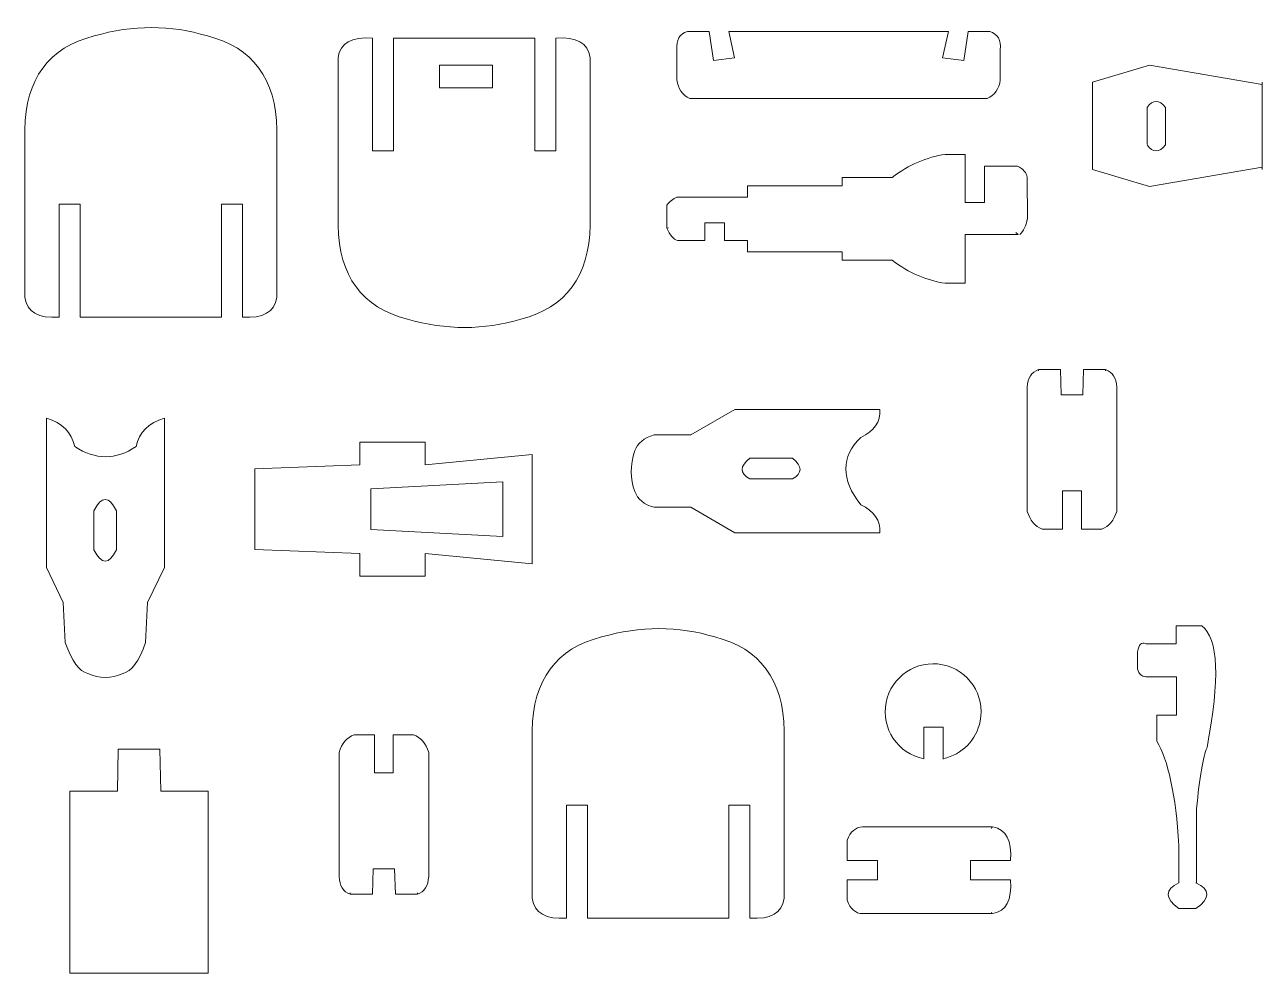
# Model space of a CAD drawing. Header units: centimetres. Extents: x -9.1 to 9.1, y -7.2 to 7.2.
# Drawn here: x -9.083 to -4.427, y 3.502 to 7.07 of the extents above; entities that cross this region are included whole.
import ezdxf

# ---------------------------------------------------------------- set-up
doc = ezdxf.new("R2010")
doc.units = ezdxf.units.CM
doc.header["$MEASUREMENT"] = 0
doc.layers.add('CAPA 1', color=7, linetype='Continuous')

msp = doc.modelspace()

# ---------------------------------------------------------------- linework, layer by layer
at = {"layer": 'CAPA 1', "color": 250, "lineweight": 9}
for points in [[(-8.82202, 7.02772), (-8.67607, 7.06991), (-8.53391, 7.06991), (-8.3955, 7.02772)], [(-6.62919, 6.97615), (-6.63298, 7.01217), (-6.6198, 7.03489), (-6.58963, 7.04438)], [(-6.43409, 7.04438), (-6.43409, 7.04438), (-5.60775, 7.04438), (-5.60775, 7.04438)], [(-5.41265, 6.97615), (-5.40887, 7.01217), (-5.42204, 7.03489), (-5.45221, 7.04438)], [(-9.08304, 6.67446), (-9.07985, 6.86679), (-8.99286, 6.98455), (-8.82202, 7.02772)], [(-8.13452, 6.67446), (-8.13768, 6.86679), (-8.22467, 6.98455), (-8.3955, 7.02772)], [(-7.69601, 7.02007), (-7.69601, 7.02007), (-7.16402, 7.02007), (-7.16402, 7.02007)], [(-7.90429, 6.94626), (-7.90429, 6.94626), (-7.90429, 6.31614), (-7.90429, 6.31614)], [(-6.95574, 6.94626), (-6.95574, 6.94626), (-6.95574, 6.31614), (-6.95574, 6.31614)], [(-6.62919, 6.97615), (-6.62919, 6.97615), (-6.62919, 6.86281), (-6.62919, 6.86281)], [(-5.41265, 6.97615), (-5.41265, 6.97615), (-5.41265, 6.86281), (-5.41265, 6.86281)], [(-6.62919, 6.86281), (-6.62508, 6.8292), (-6.60881, 6.80581), (-6.58041, 6.79263)], [(-5.41265, 6.86281), (-5.41676, 6.8292), (-5.43303, 6.80581), (-5.46143, 6.79263)], [(-6.58041, 6.79263), (-6.58041, 6.79263), (-5.46143, 6.79263), (-5.46143, 6.79263)], [(-4.86036, 6.75876), (-4.86036, 6.75876), (-4.86036, 6.62035), (-4.86036, 6.62035)], [(-9.08304, 6.04434), (-9.08304, 6.04434), (-9.08304, 6.67446), (-9.08304, 6.67446)], [(-8.13452, 6.04434), (-8.13452, 6.04434), (-8.13452, 6.67446), (-8.13452, 6.67446)], [(-5.34803, 6.53857), (-5.32561, 6.52778), (-5.31348, 6.51353), (-5.31161, 6.49587)], [(-6.66715, 6.3912), (-6.65614, 6.4049), (-6.64351, 6.41499), (-6.62924, 6.42149)], [(-6.36299, 6.42149), (-6.36299, 6.42149), (-6.62924, 6.42149), (-6.62924, 6.42149)], [(-5.31161, 6.33846), (-5.31498, 6.314), (-5.32402, 6.29467), (-5.33874, 6.28047)], [(-7.90429, 6.31614), (-7.9011, 6.12381), (-7.81411, 6.00605), (-7.64328, 5.96288)], [(-6.95574, 6.31614), (-6.95893, 6.12381), (-7.04592, 6.00605), (-7.21676, 5.96288)], [(-6.66715, 6.30419), (-6.65522, 6.27848), (-6.64189, 6.26323), (-6.6272, 6.25847)], [(-8.87476, 5.97053), (-8.87476, 5.97053), (-8.34279, 5.97053), (-8.34279, 5.97053)], [(-7.64328, 5.96288), (-7.49733, 5.92069), (-7.35514, 5.92069), (-7.21676, 5.96288)], [(-5.31124, 5.70628), (-5.30927, 5.7414), (-5.2951, 5.7635), (-5.26869, 5.77262)], [(-4.97388, 5.70628), (-4.97584, 5.7414), (-4.99002, 5.7635), (-5.0164, 5.77262)], [(-5.18323, 5.67756), (-5.18323, 5.67756), (-5.10189, 5.67756), (-5.10189, 5.67756)], [(-6.71453, 5.52707), (-6.75307, 5.51601), (-6.77736, 5.49631), (-6.78737, 5.46789)], [(-5.93764, 5.51741), (-6.01245, 5.44487), (-6.01245, 5.36055), (-5.93764, 5.26446)], [(-7.17433, 5.45394), (-7.17433, 5.45394), (-7.17433, 5.04164), (-7.17433, 5.04164)], [(-6.78737, 5.46789), (-6.80603, 5.41291), (-6.80603, 5.36159), (-6.78737, 5.31399)], [(-6.35487, 5.43929), (-6.39358, 5.40917), (-6.39358, 5.38326), (-6.35487, 5.36152)], [(-8.21792, 5.39901), (-8.21792, 5.39901), (-8.21792, 5.09657), (-8.21792, 5.09657)], [(-7.78071, 5.32433), (-7.78071, 5.32433), (-7.28419, 5.35068), (-7.28419, 5.35068)], [(-7.78071, 5.32433), (-7.78071, 5.32433), (-7.78071, 5.17125), (-7.78071, 5.17125)], [(-7.28419, 5.35068), (-7.28419, 5.35068), (-7.28419, 5.14489), (-7.28419, 5.14489)], [(-6.71453, 5.2548), (-6.75307, 5.26586), (-6.77736, 5.28556), (-6.78737, 5.31399)], [(-5.17812, 5.31625), (-5.17812, 5.31625), (-5.10697, 5.31625), (-5.10697, 5.31625)], [(-8.82267, 5.24195), (-8.79445, 5.29839), (-8.76622, 5.29839), (-8.73798, 5.24195)], [(-8.82267, 5.24195), (-8.79445, 5.29839), (-8.76622, 5.29839), (-8.73798, 5.24195)], [(-8.82267, 5.24195), (-8.82267, 5.24195), (-8.82267, 5.0943), (-8.82267, 5.0943)], [(-8.73798, 5.24195), (-8.73798, 5.24195), (-8.73798, 5.0943), (-8.73798, 5.0943)], [(-5.25457, 5.17299), (-5.28152, 5.18273), (-5.30043, 5.20495), (-5.31124, 5.23963)], [(-5.03052, 5.17299), (-5.00357, 5.18273), (-4.98469, 5.20495), (-4.97388, 5.23963)], [(-7.78071, 5.17125), (-7.78071, 5.17125), (-7.28419, 5.14489), (-7.28419, 5.14489)], [(-8.82267, 5.09497), (-8.79445, 5.0385), (-8.76622, 5.0385), (-8.73798, 5.09497)], [(-6.9129, 4.767), (-6.76695, 4.8092), (-6.62478, 4.8092), (-6.48638, 4.767)], [(-7.17391, 4.41374), (-7.17072, 4.60605), (-7.08373, 4.72383), (-6.9129, 4.767)], [(-6.22539, 4.41374), (-6.22855, 4.60605), (-6.31554, 4.72383), (-6.48638, 4.767)], [(-7.84393, 4.39909), (-7.87089, 4.38935), (-7.88977, 4.36713), (-7.90058, 4.33243)], [(-7.61986, 4.39909), (-7.59291, 4.38935), (-7.57403, 4.36713), (-7.56321, 4.33243)], [(-7.17391, 3.78363), (-7.17391, 3.78363), (-7.17391, 4.41374), (-7.17391, 4.41374)], [(-6.22539, 3.78363), (-6.22539, 3.78363), (-6.22539, 4.41374), (-6.22539, 4.41374)], [(-7.76746, 4.25583), (-7.76746, 4.25583), (-7.69631, 4.25583), (-7.69631, 4.25583)], [(-5.98841, 4.00227), (-5.97651, 4.03492), (-5.95717, 4.05161), (-5.93042, 4.05236)], [(-5.37414, 3.92582), (-5.36801, 4.00105), (-5.39016, 4.04324), (-5.44053, 4.05236)], [(-5.98841, 4.00227), (-5.98841, 4.00227), (-5.98841, 3.92582), (-5.98841, 3.92582)], [(-5.87504, 3.92582), (-5.87504, 3.92582), (-5.98841, 3.92582), (-5.98841, 3.92582)], [(-5.87504, 3.92582), (-5.87504, 3.92582), (-5.87504, 3.85305), (-5.87504, 3.85305)], [(-5.5244, 3.92582), (-5.5244, 3.92582), (-5.5244, 3.85305), (-5.5244, 3.85305)], [(-5.5244, 3.92582), (-5.5244, 3.92582), (-5.37414, 3.92582), (-5.37414, 3.92582)], [(-7.90058, 3.86581), (-7.89861, 3.83068), (-7.88444, 3.80859), (-7.85806, 3.79947)], [(-7.77256, 3.89453), (-7.77256, 3.89453), (-7.69123, 3.89453), (-7.69123, 3.89453)], [(-7.56321, 3.86581), (-7.56518, 3.83068), (-7.57936, 3.80859), (-7.60574, 3.79947)], [(-5.98841, 3.7766), (-5.98841, 3.7766), (-5.98841, 3.85305), (-5.98841, 3.85305)], [(-5.87504, 3.85305), (-5.87504, 3.85305), (-5.98841, 3.85305), (-5.98841, 3.85305)], [(-5.5244, 3.85305), (-5.5244, 3.85305), (-5.37414, 3.85305), (-5.37414, 3.85305)], [(-5.37414, 3.85305), (-5.36801, 3.77782), (-5.39016, 3.73565), (-5.44053, 3.72651)], [(-4.74009, 3.84182), (-4.79439, 3.81688), (-4.79439, 3.78465), (-4.74009, 3.74514)], [(-4.67619, 3.84182), (-4.62189, 3.81688), (-4.62189, 3.78465), (-4.67619, 3.74514)], [(-5.98841, 3.7766), (-5.97651, 3.74394), (-5.95717, 3.72725), (-5.93042, 3.72651)], [(-6.96563, 3.70982), (-6.96563, 3.70982), (-6.43367, 3.70982), (-6.43367, 3.70982)]]:
    msp.add_open_spline(points, degree=3, dxfattribs=at)
for points, knots in [([(-6.49211, 6.93497), (-6.49211, 6.93497), (-6.50822, 7.04438), (-6.50822, 7.04438), (-6.50822, 7.04438), (-6.50822, 7.04438), (-6.58963, 7.04438), (-6.58963, 7.04438)], [0, 0, 0, 0, 0.3333333, 0.3333333, 0.3333333, 0.3333333, 1, 1, 1, 1]), ([(-6.49211, 6.93497), (-6.49211, 6.93497), (-6.41234, 6.94596), (-6.41234, 6.94596), (-6.41234, 6.94596), (-6.41234, 6.94596), (-6.43409, 7.04438), (-6.43409, 7.04438)], [0, 0, 0, 0, 0.3333333, 0.3333333, 0.3333333, 0.3333333, 1, 1, 1, 1]), ([(-5.54974, 6.93497), (-5.54974, 6.93497), (-5.6295, 6.94596), (-5.6295, 6.94596), (-5.6295, 6.94596), (-5.6295, 6.94596), (-5.60775, 7.04438), (-5.60775, 7.04438)], [0, 0, 0, 0, 0.3333333, 0.3333333, 0.3333333, 0.3333333, 1, 1, 1, 1]), ([(-5.54974, 6.93497), (-5.54974, 6.93497), (-5.53362, 7.04438), (-5.53362, 7.04438), (-5.53362, 7.04438), (-5.53362, 7.04438), (-5.45221, 7.04438), (-5.45221, 7.04438)], [0, 0, 0, 0, 0.3333333, 0.3333333, 0.3333333, 0.3333333, 1, 1, 1, 1]), ([(-7.69601, 7.02007), (-7.69601, 7.02007), (-7.69601, 6.59562), (-7.69601, 6.59562), (-7.69601, 6.59562), (-7.69601, 6.59562), (-7.7751, 6.59562), (-7.7751, 6.59562), (-7.7751, 6.59562), (-7.7751, 6.59562), (-7.7751, 7.02007), (-7.7751, 7.02007), (-7.7751, 7.02007), (-7.85302, 7.02585), (-7.8961, 7.00126), (-7.90429, 6.94626)], [0, 0, 0, 0, 0.2, 0.2, 0.2, 0.2, 0.4, 0.4, 0.4, 0.4, 0.6, 0.6, 0.6, 0.6, 1, 1, 1, 1]), ([(-7.16402, 7.02007), (-7.16402, 7.02007), (-7.16402, 6.59562), (-7.16402, 6.59562), (-7.16402, 6.59562), (-7.16402, 6.59562), (-7.08493, 6.59562), (-7.08493, 6.59562), (-7.08493, 6.59562), (-7.08493, 6.59562), (-7.08493, 7.02007), (-7.08493, 7.02007), (-7.08493, 7.02007), (-7.00701, 7.02585), (-6.96394, 7.00126), (-6.95574, 6.94626)], [0, 0, 0, 0, 0.2, 0.2, 0.2, 0.2, 0.4, 0.4, 0.4, 0.4, 0.6, 0.6, 0.6, 0.6, 1, 1, 1, 1]), ([(-5.06565, 6.52527), (-5.06565, 6.52527), (-5.06565, 6.85366), (-5.06565, 6.85366), (-5.06565, 6.85366), (-5.06565, 6.85366), (-4.85102, 6.91746), (-4.85102, 6.91746), (-4.85102, 6.91746), (-4.85102, 6.91746), (-4.42676, 6.8451), (-4.42676, 6.8451), (-4.42676, 6.8451), (-4.42676, 6.8451), (-4.42676, 6.85366), (-4.42676, 6.85366), (-4.42676, 6.85366), (-4.42676, 6.85366), (-4.42676, 6.53384), (-4.42676, 6.53384)], [0, 0, 0, 0, 0.1666667, 0.1666667, 0.1666667, 0.1666667, 0.3333333, 0.3333333, 0.3333333, 0.3333333, 0.5, 0.5, 0.5, 0.5, 0.6666667, 0.6666667, 0.6666667, 0.6666667, 1, 1, 1, 1]), ([(-4.86036, 6.75876), (-4.83754, 6.7888), (-4.81427, 6.7888), (-4.79061, 6.75876), (-4.79061, 6.75876), (-4.79061, 6.75876), (-4.79061, 6.62035), (-4.79061, 6.62035)], [0, 0, 0, 0, 0.3333333, 0.3333333, 0.3333333, 0.3333333, 1, 1, 1, 1]), ([(-4.86036, 6.61796), (-4.83754, 6.58794), (-4.81427, 6.58794), (-4.79061, 6.61796), (-4.79061, 6.61796), (-4.79061, 6.61796), (-4.79061, 6.75636), (-4.79061, 6.75636)], [0, 0, 0, 0, 0.3333333, 0.3333333, 0.3333333, 0.3333333, 1, 1, 1, 1]), ([(-5.81947, 6.49587), (-5.75567, 6.54355), (-5.68904, 6.57237), (-5.61951, 6.58231), (-5.61951, 6.58231), (-5.61951, 6.58231), (-5.54438, 6.58231), (-5.54438, 6.58231)], [0, 0, 0, 0, 0.3333333, 0.3333333, 0.3333333, 0.3333333, 1, 1, 1, 1]), ([(-5.54438, 6.58231), (-5.54438, 6.58231), (-5.54438, 6.40174), (-5.54438, 6.40174), (-5.54438, 6.40174), (-5.54438, 6.40174), (-5.47187, 6.40174), (-5.47187, 6.40174), (-5.47187, 6.40174), (-5.47187, 6.40174), (-5.47187, 6.53857), (-5.47187, 6.53857), (-5.47187, 6.53857), (-5.47187, 6.53857), (-5.34803, 6.53857), (-5.34803, 6.53857)], [0, 0, 0, 0, 0.2, 0.2, 0.2, 0.2, 0.4, 0.4, 0.4, 0.4, 0.6, 0.6, 0.6, 0.6, 1, 1, 1, 1]), ([(-5.06565, 6.52527), (-5.06565, 6.52527), (-4.85102, 6.46147), (-4.85102, 6.46147), (-4.85102, 6.46147), (-4.85102, 6.46147), (-4.42676, 6.53384), (-4.42676, 6.53384), (-4.42676, 6.53384), (-4.42676, 6.53384), (-4.42676, 6.52527), (-4.42676, 6.52527)], [0, 0, 0, 0, 0.25, 0.25, 0.25, 0.25, 0.5, 0.5, 0.5, 0.5, 1, 1, 1, 1]), ([(-6.36299, 6.42149), (-6.36299, 6.42149), (-6.36299, 6.46369), (-6.36299, 6.46369), (-6.36299, 6.46369), (-6.36299, 6.46369), (-6.00707, 6.46369), (-6.00707, 6.46369), (-6.00707, 6.46369), (-6.00707, 6.46369), (-6.00707, 6.49587), (-6.00707, 6.49587), (-6.00707, 6.49587), (-6.00707, 6.49587), (-5.81947, 6.49587), (-5.81947, 6.49587)], [0, 0, 0, 0, 0.2, 0.2, 0.2, 0.2, 0.4, 0.4, 0.4, 0.4, 0.6, 0.6, 0.6, 0.6, 1, 1, 1, 1]), ([(-5.31161, 6.49587), (-5.31161, 6.49587), (-5.3096, 6.33846), (-5.3096, 6.33846), (-5.3096, 6.33846), (-5.3096, 6.33846), (-5.31161, 6.33846), (-5.31161, 6.33846)], [0, 0, 0, 0, 0.3333333, 0.3333333, 0.3333333, 0.3333333, 1, 1, 1, 1]), ([(-8.87476, 5.97053), (-8.87476, 5.97053), (-8.87476, 6.39498), (-8.87476, 6.39498), (-8.87476, 6.39498), (-8.87476, 6.39498), (-8.95385, 6.39498), (-8.95385, 6.39498), (-8.95385, 6.39498), (-8.95385, 6.39498), (-8.95385, 5.97053), (-8.95385, 5.97053), (-8.95385, 5.97053), (-9.03177, 5.96475), (-9.07484, 5.98934), (-9.08304, 6.04434)], [0, 0, 0, 0, 0.2, 0.2, 0.2, 0.2, 0.4, 0.4, 0.4, 0.4, 0.6, 0.6, 0.6, 0.6, 1, 1, 1, 1]), ([(-8.34279, 5.97053), (-8.34279, 5.97053), (-8.34279, 6.39498), (-8.34279, 6.39498), (-8.34279, 6.39498), (-8.34279, 6.39498), (-8.2637, 6.39498), (-8.2637, 6.39498), (-8.2637, 6.39498), (-8.2637, 6.39498), (-8.2637, 5.97053), (-8.2637, 5.97053), (-8.2637, 5.97053), (-8.18576, 5.96475), (-8.14269, 5.98934), (-8.13452, 6.04434)], [0, 0, 0, 0, 0.2, 0.2, 0.2, 0.2, 0.4, 0.4, 0.4, 0.4, 0.6, 0.6, 0.6, 0.6, 1, 1, 1, 1]), ([(-6.66715, 6.3912), (-6.66715, 6.3912), (-6.66715, 6.30419), (-6.66715, 6.30419), (-6.66715, 6.30419), (-6.66715, 6.30419), (-6.6612, 6.30588), (-6.6612, 6.30588)], [0, 0, 0, 0, 0.3333333, 0.3333333, 0.3333333, 0.3333333, 1, 1, 1, 1]), ([(-6.36299, 6.25847), (-6.36299, 6.25847), (-6.44998, 6.25847), (-6.44998, 6.25847), (-6.44998, 6.25847), (-6.44998, 6.25847), (-6.44998, 6.32528), (-6.44998, 6.32528), (-6.44998, 6.32528), (-6.44998, 6.32528), (-6.52379, 6.32528), (-6.52379, 6.32528), (-6.52379, 6.32528), (-6.52379, 6.32528), (-6.52379, 6.25847), (-6.52379, 6.25847), (-6.52379, 6.25847), (-6.52379, 6.25847), (-6.6272, 6.25847), (-6.6272, 6.25847)], [0, 0, 0, 0, 0.1666667, 0.1666667, 0.1666667, 0.1666667, 0.3333333, 0.3333333, 0.3333333, 0.3333333, 0.5, 0.5, 0.5, 0.5, 0.6666667, 0.6666667, 0.6666667, 0.6666667, 1, 1, 1, 1]), ([(-5.54438, 6.09765), (-5.54438, 6.09765), (-5.54438, 6.28047), (-5.54438, 6.28047), (-5.54438, 6.28047), (-5.54438, 6.28047), (-5.34532, 6.28047), (-5.34532, 6.28047), (-5.34532, 6.28047), (-5.34532, 6.28047), (-5.35344, 6.28859), (-5.35344, 6.28859)], [0, 0, 0, 0, 0.25, 0.25, 0.25, 0.25, 0.5, 0.5, 0.5, 0.5, 1, 1, 1, 1]), ([(-6.36299, 6.25847), (-6.36299, 6.25847), (-6.36299, 6.21628), (-6.36299, 6.21628), (-6.36299, 6.21628), (-6.36299, 6.21628), (-6.00707, 6.21628), (-6.00707, 6.21628), (-6.00707, 6.21628), (-6.00707, 6.21628), (-6.00707, 6.18409), (-6.00707, 6.18409), (-6.00707, 6.18409), (-6.00707, 6.18409), (-5.81947, 6.18409), (-5.81947, 6.18409)], [0, 0, 0, 0, 0.2, 0.2, 0.2, 0.2, 0.4, 0.4, 0.4, 0.4, 0.6, 0.6, 0.6, 0.6, 1, 1, 1, 1]), ([(-5.81947, 6.18409), (-5.75567, 6.13641), (-5.68904, 6.10759), (-5.61951, 6.09765), (-5.61951, 6.09765), (-5.61951, 6.09765), (-5.54438, 6.09765), (-5.54438, 6.09765)], [0, 0, 0, 0, 0.3333333, 0.3333333, 0.3333333, 0.3333333, 1, 1, 1, 1]), ([(-5.18323, 5.67756), (-5.18323, 5.67756), (-5.18579, 5.77262), (-5.18579, 5.77262), (-5.18579, 5.77262), (-5.18579, 5.77262), (-5.26869, 5.77262), (-5.26869, 5.77262), (-5.26869, 5.77262), (-5.26869, 5.77262), (-5.26869, 5.76759), (-5.26869, 5.76759)], [0, 0, 0, 0, 0.25, 0.25, 0.25, 0.25, 0.5, 0.5, 0.5, 0.5, 1, 1, 1, 1]), ([(-5.10189, 5.67756), (-5.10189, 5.67756), (-5.0993, 5.77262), (-5.0993, 5.77262), (-5.0993, 5.77262), (-5.0993, 5.77262), (-5.0164, 5.77262), (-5.0164, 5.77262), (-5.0164, 5.77262), (-5.0164, 5.77262), (-5.0164, 5.76759), (-5.0164, 5.76759)], [0, 0, 0, 0, 0.25, 0.25, 0.25, 0.25, 0.5, 0.5, 0.5, 0.5, 1, 1, 1, 1]), ([(-5.31124, 5.23963), (-5.31124, 5.23963), (-5.31124, 5.70628), (-5.31124, 5.70628), (-5.31124, 5.70628), (-5.31124, 5.70628), (-5.31124, 5.68849), (-5.31124, 5.68849)], [0, 0, 0, 0, 0.3333333, 0.3333333, 0.3333333, 0.3333333, 1, 1, 1, 1]), ([(-4.97388, 5.23963), (-4.97388, 5.23963), (-4.97388, 5.70628), (-4.97388, 5.70628), (-4.97388, 5.70628), (-4.97388, 5.70628), (-4.97388, 5.68849), (-4.97388, 5.68849)], [0, 0, 0, 0, 0.3333333, 0.3333333, 0.3333333, 0.3333333, 1, 1, 1, 1]), ([(-8.84626, 4.63029), (-8.87755, 4.63647), (-8.90567, 4.67515), (-8.93063, 4.7463), (-8.93063, 4.7463), (-8.93063, 4.7463), (-8.93856, 4.89658), (-8.93856, 4.89658), (-8.93856, 4.89658), (-8.93856, 4.89658), (-9.0018, 5.02841), (-9.0018, 5.02841), (-9.0018, 5.02841), (-9.0018, 5.02841), (-9.0018, 5.58995), (-9.0018, 5.58995), (-9.0018, 5.58995), (-8.94177, 5.57216), (-8.90617, 5.53656), (-8.89504, 5.48318)], [0, 0, 0, 0, 0.1666667, 0.1666667, 0.1666667, 0.1666667, 0.3333333, 0.3333333, 0.3333333, 0.3333333, 0.5, 0.5, 0.5, 0.5, 0.6666667, 0.6666667, 0.6666667, 0.6666667, 1, 1, 1, 1]), ([(-8.84626, 4.63029), (-8.80234, 4.60921), (-8.75788, 4.60921), (-8.71284, 4.63029), (-8.71284, 4.63029), (-8.68158, 4.63647), (-8.65343, 4.67515), (-8.62847, 4.7463), (-8.62847, 4.7463), (-8.62847, 4.7463), (-8.62057, 4.89658), (-8.62057, 4.89658), (-8.62057, 4.89658), (-8.62057, 4.89658), (-8.5573, 5.02841), (-8.5573, 5.02841), (-8.5573, 5.02841), (-8.5573, 5.02841), (-8.5573, 5.58995), (-8.5573, 5.58995), (-8.5573, 5.58995), (-8.61733, 5.57216), (-8.65293, 5.53656), (-8.66407, 5.48318), (-8.66407, 5.48318), (-8.73972, 5.43221), (-8.81672, 5.43221), (-8.89504, 5.48318)], [0, 0, 0, 0, 0.125, 0.125, 0.125, 0.125, 0.25, 0.25, 0.25, 0.25, 0.375, 0.375, 0.375, 0.375, 0.5, 0.5, 0.5, 0.5, 0.625, 0.625, 0.625, 0.625, 0.75, 0.75, 0.75, 0.75, 1, 1, 1, 1]), ([(-5.93764, 5.51741), (-5.88713, 5.54152), (-5.86296, 5.57667), (-5.86515, 5.62288), (-5.86515, 5.62288), (-5.86515, 5.62288), (-6.4108, 5.62288), (-6.4108, 5.62288), (-6.4108, 5.62288), (-6.4108, 5.62288), (-6.5767, 5.52707), (-6.5767, 5.52707), (-6.5767, 5.52707), (-6.5767, 5.52707), (-6.71453, 5.52707), (-6.71453, 5.52707)], [0, 0, 0, 0, 0.2, 0.2, 0.2, 0.2, 0.4, 0.4, 0.4, 0.4, 0.6, 0.6, 0.6, 0.6, 1, 1, 1, 1]), ([(-8.21792, 5.39901), (-8.21792, 5.39901), (-7.82246, 5.4144), (-7.82246, 5.4144), (-7.82246, 5.4144), (-7.82246, 5.4144), (-7.82246, 5.50007), (-7.82246, 5.50007), (-7.82246, 5.50007), (-7.82246, 5.50007), (-7.57639, 5.50007), (-7.57639, 5.50007), (-7.57639, 5.50007), (-7.57639, 5.50007), (-7.57639, 5.4144), (-7.57639, 5.4144), (-7.57639, 5.4144), (-7.57639, 5.4144), (-7.17433, 5.45394), (-7.17433, 5.45394)], [0, 0, 0, 0, 0.1666667, 0.1666667, 0.1666667, 0.1666667, 0.3333333, 0.3333333, 0.3333333, 0.3333333, 0.5, 0.5, 0.5, 0.5, 0.6666667, 0.6666667, 0.6666667, 0.6666667, 1, 1, 1, 1]), ([(-6.35487, 5.36152), (-6.35487, 5.36152), (-6.1946, 5.36152), (-6.1946, 5.36152), (-6.1946, 5.36152), (-6.15586, 5.38326), (-6.15586, 5.40917), (-6.1946, 5.43929), (-6.1946, 5.43929), (-6.1946, 5.43929), (-6.35487, 5.43929), (-6.35487, 5.43929)], [0, 0, 0, 0, 0.25, 0.25, 0.25, 0.25, 0.5, 0.5, 0.5, 0.5, 1, 1, 1, 1]), ([(-5.17812, 5.31625), (-5.17812, 5.31625), (-5.17812, 5.17299), (-5.17812, 5.17299), (-5.17812, 5.17299), (-5.17812, 5.17299), (-5.25457, 5.17299), (-5.25457, 5.17299)], [0, 0, 0, 0, 0.3333333, 0.3333333, 0.3333333, 0.3333333, 1, 1, 1, 1]), ([(-5.10697, 5.31625), (-5.10697, 5.31625), (-5.10697, 5.17299), (-5.10697, 5.17299), (-5.10697, 5.17299), (-5.10697, 5.17299), (-5.03052, 5.17299), (-5.03052, 5.17299)], [0, 0, 0, 0, 0.3333333, 0.3333333, 0.3333333, 0.3333333, 1, 1, 1, 1]), ([(-5.93764, 5.26446), (-5.88713, 5.24035), (-5.86296, 5.2052), (-5.86515, 5.15899), (-5.86515, 5.15899), (-5.86515, 5.15899), (-6.4108, 5.15899), (-6.4108, 5.15899), (-6.4108, 5.15899), (-6.4108, 5.15899), (-6.5767, 5.2548), (-6.5767, 5.2548), (-6.5767, 5.2548), (-6.5767, 5.2548), (-6.71453, 5.2548), (-6.71453, 5.2548)], [0, 0, 0, 0, 0.2, 0.2, 0.2, 0.2, 0.4, 0.4, 0.4, 0.4, 0.6, 0.6, 0.6, 0.6, 1, 1, 1, 1]), ([(-8.21792, 5.09657), (-8.21792, 5.09657), (-7.82246, 5.08117), (-7.82246, 5.08117), (-7.82246, 5.08117), (-7.82246, 5.08117), (-7.82246, 4.9955), (-7.82246, 4.9955), (-7.82246, 4.9955), (-7.82246, 4.9955), (-7.57639, 4.9955), (-7.57639, 4.9955), (-7.57639, 4.9955), (-7.57639, 4.9955), (-7.57639, 5.08117), (-7.57639, 5.08117), (-7.57639, 5.08117), (-7.57639, 5.08117), (-7.17433, 5.04164), (-7.17433, 5.04164)], [0, 0, 0, 0, 0.1666667, 0.1666667, 0.1666667, 0.1666667, 0.3333333, 0.3333333, 0.3333333, 0.3333333, 0.5, 0.5, 0.5, 0.5, 0.6666667, 0.6666667, 0.6666667, 0.6666667, 1, 1, 1, 1]), ([(-4.86532, 4.74191), (-4.86532, 4.74191), (-4.75108, 4.74191), (-4.75108, 4.74191), (-4.75108, 4.74191), (-4.75108, 4.74191), (-4.75108, 4.8085), (-4.75108, 4.8085), (-4.75108, 4.8085), (-4.75108, 4.8085), (-4.6544, 4.8085), (-4.6544, 4.8085)], [0, 0, 0, 0, 0.25, 0.25, 0.25, 0.25, 0.5, 0.5, 0.5, 0.5, 1, 1, 1, 1]), ([(-4.6544, 4.8085), (-4.59155, 4.76164), (-4.58497, 4.60931), (-4.63462, 4.35151), (-4.63462, 4.35151), (-4.64934, 4.31582), (-4.66254, 4.23894), (-4.67418, 4.12084), (-4.67418, 4.12084), (-4.67418, 4.12084), (-4.67418, 3.84182), (-4.67418, 3.84182)], [0, 0, 0, 0, 0.25, 0.25, 0.25, 0.25, 0.5, 0.5, 0.5, 0.5, 1, 1, 1, 1]), ([(-4.86532, 4.74191), (-4.88128, 4.74909), (-4.89155, 4.73907), (-4.89606, 4.71182), (-4.89606, 4.71182), (-4.89606, 4.68985), (-4.89606, 4.66788), (-4.89606, 4.64591), (-4.89606, 4.64591), (-4.89075, 4.628), (-4.88051, 4.61848), (-4.86532, 4.61736)], [0, 0, 0, 0, 0.25, 0.25, 0.25, 0.25, 0.5, 0.5, 0.5, 0.5, 1, 1, 1, 1]), ([(-5.62646, 4.30949), (-5.55629, 4.32483), (-5.50191, 4.38034), (-5.48798, 4.45078), (-5.48798, 4.45078), (-5.46865, 4.54856), (-5.53225, 4.64349), (-5.63002, 4.66282), (-5.63002, 4.66282), (-5.7278, 4.68215), (-5.82273, 4.61856), (-5.84206, 4.52078), (-5.84206, 4.52078), (-5.86139, 4.42301), (-5.7978, 4.3281), (-5.70002, 4.30877)], [0, 0, 0, 0, 0.2, 0.2, 0.2, 0.2, 0.4, 0.4, 0.4, 0.4, 0.6, 0.6, 0.6, 0.6, 1, 1, 1, 1]), ([(-4.82357, 4.37568), (-4.82357, 4.37568), (-4.82357, 4.47236), (-4.82357, 4.47236), (-4.82357, 4.47236), (-4.82357, 4.47236), (-4.74886, 4.47236), (-4.74886, 4.47236), (-4.74886, 4.47236), (-4.74886, 4.47236), (-4.74886, 4.61736), (-4.74886, 4.61736), (-4.74886, 4.61736), (-4.74886, 4.61736), (-4.86532, 4.61736), (-4.86532, 4.61736)], [0, 0, 0, 0, 0.2, 0.2, 0.2, 0.2, 0.4, 0.4, 0.4, 0.4, 0.6, 0.6, 0.6, 0.6, 1, 1, 1, 1]), ([(-5.70002, 4.30874), (-5.70002, 4.30874), (-5.70002, 4.42759), (-5.70002, 4.42759), (-5.70002, 4.42759), (-5.70002, 4.42759), (-5.62711, 4.42759), (-5.62711, 4.42759), (-5.62711, 4.42759), (-5.62711, 4.42759), (-5.62711, 4.30795), (-5.62711, 4.30795)], [0, 0, 0, 0, 0.25, 0.25, 0.25, 0.25, 0.5, 0.5, 0.5, 0.5, 1, 1, 1, 1]), ([(-7.76746, 4.25583), (-7.76746, 4.25583), (-7.76746, 4.39909), (-7.76746, 4.39909), (-7.76746, 4.39909), (-7.76746, 4.39909), (-7.84393, 4.39909), (-7.84393, 4.39909)], [0, 0, 0, 0, 0.3333333, 0.3333333, 0.3333333, 0.3333333, 1, 1, 1, 1]), ([(-7.69631, 4.25583), (-7.69631, 4.25583), (-7.69631, 4.39909), (-7.69631, 4.39909), (-7.69631, 4.39909), (-7.69631, 4.39909), (-7.61986, 4.39909), (-7.61986, 4.39909)], [0, 0, 0, 0, 0.3333333, 0.3333333, 0.3333333, 0.3333333, 1, 1, 1, 1]), ([(-8.39256, 3.50224), (-8.39256, 3.50224), (-8.91327, 3.50224), (-8.91327, 3.50224), (-8.91327, 3.50224), (-8.91327, 3.50224), (-8.91327, 4.18745), (-8.91327, 4.18745), (-8.91327, 4.18745), (-8.91327, 4.18745), (-8.73436, 4.18745), (-8.73436, 4.18745), (-8.73436, 4.18745), (-8.73436, 4.18745), (-8.73135, 4.34449), (-8.73135, 4.34449), (-8.73135, 4.34449), (-8.73135, 4.34449), (-8.57449, 4.34449), (-8.57449, 4.34449)], [0, 0, 0, 0, 0.1666667, 0.1666667, 0.1666667, 0.1666667, 0.3333333, 0.3333333, 0.3333333, 0.3333333, 0.5, 0.5, 0.5, 0.5, 0.6666667, 0.6666667, 0.6666667, 0.6666667, 1, 1, 1, 1]), ([(-8.57449, 4.34449), (-8.57449, 4.34449), (-8.57145, 4.18745), (-8.57145, 4.18745), (-8.57145, 4.18745), (-8.57145, 4.18745), (-8.39256, 4.18745), (-8.39256, 4.18745), (-8.39256, 4.18745), (-8.39256, 4.18745), (-8.39256, 3.50224), (-8.39256, 3.50224)], [0, 0, 0, 0, 0.25, 0.25, 0.25, 0.25, 0.5, 0.5, 0.5, 0.5, 1, 1, 1, 1]), ([(-7.90058, 4.33243), (-7.90058, 4.33243), (-7.90058, 3.86581), (-7.90058, 3.86581), (-7.90058, 3.86581), (-7.90058, 3.86581), (-7.90058, 3.88359), (-7.90058, 3.88359)], [0, 0, 0, 0, 0.3333333, 0.3333333, 0.3333333, 0.3333333, 1, 1, 1, 1]), ([(-7.56321, 4.33243), (-7.56321, 4.33243), (-7.56321, 3.86581), (-7.56321, 3.86581), (-7.56321, 3.86581), (-7.56321, 3.86581), (-7.56321, 3.88359), (-7.56321, 3.88359)], [0, 0, 0, 0, 0.3333333, 0.3333333, 0.3333333, 0.3333333, 1, 1, 1, 1]), ([(-4.74009, 3.84182), (-4.74009, 3.84182), (-4.74009, 3.98241), (-4.74009, 3.98241), (-4.74009, 3.98241), (-4.75252, 4.17355), (-4.78037, 4.30463), (-4.82357, 4.37568)], [0, 0, 0, 0, 0.3333333, 0.3333333, 0.3333333, 0.3333333, 1, 1, 1, 1]), ([(-6.96563, 3.70982), (-6.96563, 3.70982), (-6.96563, 4.13427), (-6.96563, 4.13427), (-6.96563, 4.13427), (-6.96563, 4.13427), (-7.04472, 4.13427), (-7.04472, 4.13427), (-7.04472, 4.13427), (-7.04472, 4.13427), (-7.04472, 3.70982), (-7.04472, 3.70982), (-7.04472, 3.70982), (-7.12264, 3.70401), (-7.16571, 3.72862), (-7.17391, 3.78363)], [0, 0, 0, 0, 0.2, 0.2, 0.2, 0.2, 0.4, 0.4, 0.4, 0.4, 0.6, 0.6, 0.6, 0.6, 1, 1, 1, 1]), ([(-6.43367, 3.70982), (-6.43367, 3.70982), (-6.43367, 4.13427), (-6.43367, 4.13427), (-6.43367, 4.13427), (-6.43367, 4.13427), (-6.35457, 4.13427), (-6.35457, 4.13427), (-6.35457, 4.13427), (-6.35457, 4.13427), (-6.35457, 3.70982), (-6.35457, 3.70982), (-6.35457, 3.70982), (-6.27663, 3.70401), (-6.23356, 3.72862), (-6.22539, 3.78363)], [0, 0, 0, 0, 0.2, 0.2, 0.2, 0.2, 0.4, 0.4, 0.4, 0.4, 0.6, 0.6, 0.6, 0.6, 1, 1, 1, 1]), ([(-5.93042, 4.05236), (-5.93042, 4.05236), (-5.44267, 4.05236), (-5.44267, 4.05236), (-5.44267, 4.05236), (-5.44267, 4.05236), (-5.44563, 4.04726), (-5.44563, 4.04726)], [0, 0, 0, 0, 0.3333333, 0.3333333, 0.3333333, 0.3333333, 1, 1, 1, 1]), ([(-7.77256, 3.89453), (-7.77256, 3.89453), (-7.77515, 3.79947), (-7.77515, 3.79947), (-7.77515, 3.79947), (-7.77515, 3.79947), (-7.85806, 3.79947), (-7.85806, 3.79947), (-7.85806, 3.79947), (-7.85806, 3.79947), (-7.85806, 3.8045), (-7.85806, 3.8045)], [0, 0, 0, 0, 0.25, 0.25, 0.25, 0.25, 0.5, 0.5, 0.5, 0.5, 1, 1, 1, 1]), ([(-7.69123, 3.89453), (-7.69123, 3.89453), (-7.68864, 3.79947), (-7.68864, 3.79947), (-7.68864, 3.79947), (-7.68864, 3.79947), (-7.60574, 3.79947), (-7.60574, 3.79947), (-7.60574, 3.79947), (-7.60574, 3.79947), (-7.60574, 3.8045), (-7.60574, 3.8045)], [0, 0, 0, 0, 0.25, 0.25, 0.25, 0.25, 0.5, 0.5, 0.5, 0.5, 1, 1, 1, 1]), ([(-5.93042, 3.72651), (-5.93042, 3.72651), (-5.44267, 3.72651), (-5.44267, 3.72651), (-5.44267, 3.72651), (-5.44267, 3.72651), (-5.44563, 3.73161), (-5.44563, 3.73161)], [0, 0, 0, 0, 0.3333333, 0.3333333, 0.3333333, 0.3333333, 1, 1, 1, 1]), ([(-4.74009, 3.74514), (-4.72031, 3.74514), (-4.70053, 3.74514), (-4.68075, 3.74514), (-4.68075, 3.74514), (-4.68075, 3.74514), (-4.67619, 3.74514), (-4.67619, 3.74514)], [0, 0, 0, 0, 0.3333333, 0.3333333, 0.3333333, 0.3333333, 1, 1, 1, 1])]:
    msp.add_open_spline(points, degree=3, knots=knots, dxfattribs=at)
at = {"layer": 'CAPA 1', "lineweight": 9}
for points, knots in [([(-7.3227, 6.91749), (-7.3227, 6.91749), (-7.52308, 6.91749), (-7.52308, 6.91749), (-7.52308, 6.91749), (-7.3227, 6.91749), (-7.3227, 6.91749)], [0, 0, 0, 0, 1, 1, 1, 1.20038, 1.20038, 1.20038, 1.20038]), ([(-7.52308, 6.91749), (-7.52308, 6.91749), (-7.52308, 6.83311), (-7.52308, 6.83311), (-7.52308, 6.83311), (-7.52308, 6.91749), (-7.52308, 6.91749)], [0, 0, 0, 0, 1, 1, 1, 1.08438, 1.08438, 1.08438, 1.08438]), ([(-7.3227, 6.83311), (-7.3227, 6.83311), (-7.3227, 6.91749), (-7.3227, 6.91749), (-7.3227, 6.91749), (-7.3227, 6.83311), (-7.3227, 6.83311)], [0, 0, 0, 0, 1, 1, 1, 1.08438, 1.08438, 1.08438, 1.08438]), ([(-7.52308, 6.83311), (-7.52308, 6.83311), (-7.3227, 6.83311), (-7.3227, 6.83311), (-7.3227, 6.83311), (-7.52308, 6.83311), (-7.52308, 6.83311)], [0, 0, 0, 0, 1, 1, 1, 1.20038, 1.20038, 1.20038, 1.20038])]:
    msp.add_open_spline(points, degree=3, knots=knots, dxfattribs=at)

doc.saveas('drawing.dxf')
